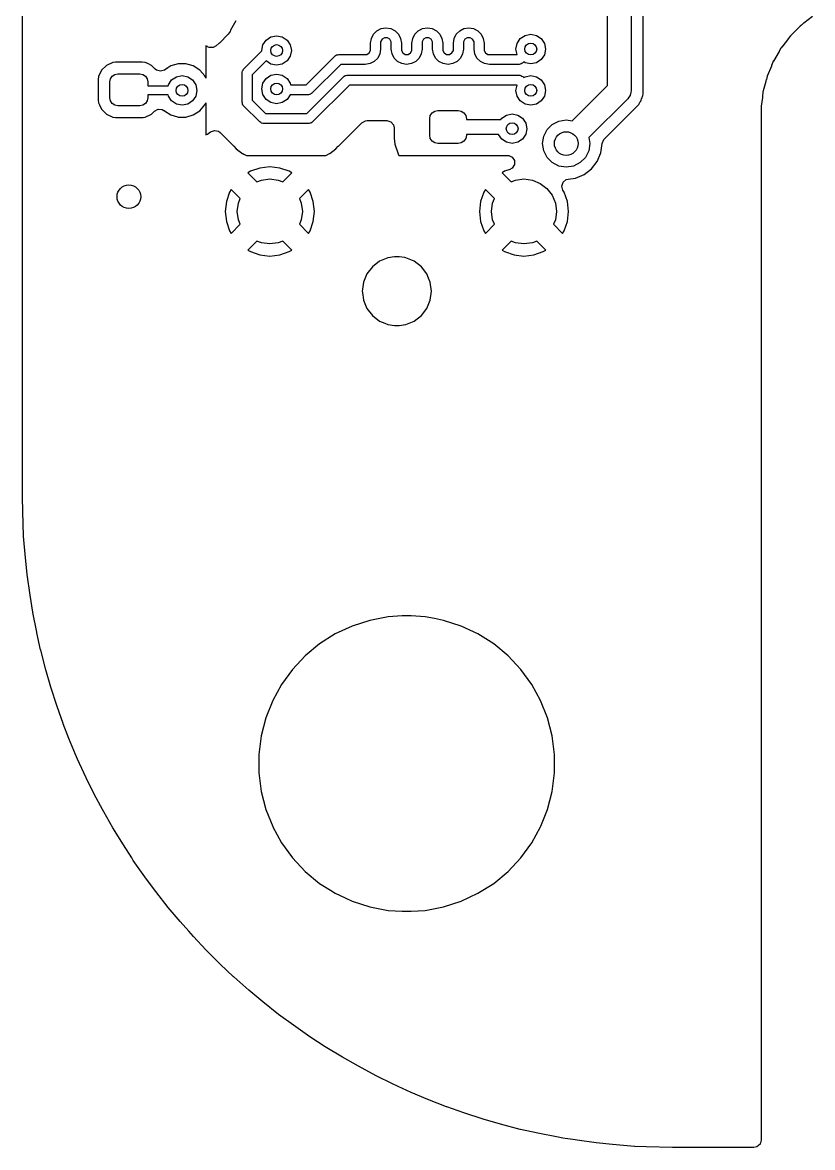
# Model space of a CAD drawing. Extents: x 0.4 to 10.6, y -8.1 to -0.4.
# Drawn here: x 4.35 to 4.877, y -3.445 to -2.695 of the extents above; entities that cross this region are included whole.
import ezdxf

# ---------------------------------------------------------------- set-up
doc = ezdxf.new("R2010")
doc.units = 0
doc.header["$MEASUREMENT"] = 0
doc.layers.add('BLACK', color=7, linetype='CONTINUOUS')

msp = doc.modelspace()

# ---------------------------------------------------------------- linework, layer by layer
at = {"layer": 'BLACK', "linetype": 'CONTINUOUS'}
for p, q in [((4.35041, -2.74663), (4.35041, -2.63189)), ((4.74016, -2.7369), (4.74016, -2.6473)), ((4.75591, -2.6473), (4.75591, -2.74016)), ((4.7638, -2.7415), (4.7638, -2.6538)), ((4.87664, -2.69087), (4.87082, -2.69533)), ((4.48893, -2.69989), (4.48863, -2.70079)), ((4.49245, -2.69379), (4.48893, -2.69989)), ((4.5865, -2.70038), (4.58936, -2.69893)), ((4.58936, -2.69893), (4.59252, -2.69843)), ((4.59252, -2.69843), (4.59568, -2.69893)), ((4.59568, -2.69893), (4.59854, -2.70038)), ((4.61406, -2.70038), (4.61692, -2.69893)), ((4.61692, -2.69893), (4.62008, -2.69843)), ((4.62008, -2.69843), (4.62324, -2.69893)), ((4.62324, -2.69893), (4.6261, -2.70038)), ((4.64162, -2.70038), (4.64447, -2.69893)), ((4.64447, -2.69893), (4.64764, -2.69843)), ((4.64764, -2.69843), (4.6508, -2.69893)), ((4.6508, -2.69893), (4.65365, -2.70038)), ((4.86816, -2.69762), (4.86297, -2.70281)), ((4.8683, -2.69743), (4.86816, -2.69762)), ((4.8687, -2.69708), (4.8683, -2.69743)), ((4.86922, -2.69656), (4.8687, -2.69708)), ((4.87043, -2.69563), (4.86922, -2.69656)), ((4.86922, -2.69656), (4.86922, -2.69656)), ((4.87067, -2.69542), (4.87043, -2.69563)), ((4.87072, -2.69537), (4.87067, -2.69542)), ((4.87082, -2.69533), (4.87072, -2.69537)), ((4.48744, -2.70274), (4.48155, -2.70863)), ((4.48863, -2.70079), (4.48744, -2.70274)), ((4.51059, -2.70982), (4.51273, -2.70662)), ((4.51273, -2.70662), (4.51592, -2.70449)), ((4.51592, -2.70449), (4.51969, -2.70374)), ((4.51969, -2.70374), (4.52345, -2.70449)), ((4.52345, -2.70449), (4.52664, -2.70662)), ((4.52664, -2.70662), (4.52878, -2.70982)), ((4.58228, -2.70866), (4.58278, -2.7055)), ((4.58278, -2.7055), (4.58424, -2.70264)), ((4.58424, -2.70264), (4.5865, -2.70038)), ((4.58993, -2.70607), (4.58898, -2.70771)), ((4.59157, -2.70512), (4.58993, -2.70607)), ((4.59252, -2.70512), (4.59157, -2.70512)), ((4.59347, -2.70512), (4.59252, -2.70512)), ((4.59511, -2.70607), (4.59347, -2.70512)), ((4.59606, -2.70771), (4.59511, -2.70607)), ((4.59854, -2.70038), (4.6008, -2.70264)), ((4.6008, -2.70264), (4.60225, -2.7055)), ((4.60225, -2.7055), (4.60276, -2.70866)), ((4.60984, -2.70866), (4.61034, -2.7055)), ((4.61034, -2.7055), (4.6118, -2.70264)), ((4.6118, -2.70264), (4.61406, -2.70038)), ((4.61748, -2.70607), (4.61654, -2.70771)), ((4.61913, -2.70512), (4.61748, -2.70607)), ((4.62008, -2.70512), (4.61913, -2.70512)), ((4.62103, -2.70512), (4.62008, -2.70512)), ((4.62267, -2.70607), (4.62103, -2.70512)), ((4.62362, -2.70771), (4.62267, -2.70607)), ((4.6261, -2.70038), (4.62836, -2.70264)), ((4.62836, -2.70264), (4.62981, -2.7055)), ((4.62981, -2.7055), (4.63031, -2.70866)), ((4.6374, -2.70866), (4.6379, -2.7055)), ((4.6379, -2.7055), (4.63936, -2.70264)), ((4.63936, -2.70264), (4.64162, -2.70038)), ((4.64504, -2.70607), (4.64409, -2.70771)), ((4.64669, -2.70512), (4.64504, -2.70607)), ((4.64764, -2.70512), (4.64669, -2.70512)), ((4.64859, -2.70512), (4.64764, -2.70512)), ((4.65023, -2.70607), (4.64859, -2.70512)), ((4.65118, -2.70771), (4.65023, -2.70607)), ((4.65365, -2.70038), (4.65592, -2.70264)), ((4.65592, -2.70264), (4.65737, -2.7055)), ((4.65737, -2.7055), (4.65787, -2.70866)), ((4.67988, -2.70883), (4.68202, -2.70564)), ((4.68202, -2.70564), (4.68521, -2.70351)), ((4.68521, -2.70351), (4.68898, -2.70276)), ((4.68898, -2.70276), (4.69274, -2.70351)), ((4.69274, -2.70351), (4.69594, -2.70564)), ((4.69594, -2.70564), (4.69807, -2.70883)), ((4.86069, -2.70547), (4.85622, -2.71129)), ((4.86076, -2.70534), (4.86069, -2.70547)), ((4.86078, -2.70532), (4.86076, -2.70534)), ((4.86099, -2.70508), (4.86078, -2.70532)), ((4.86192, -2.70386), (4.86099, -2.70508)), ((4.86243, -2.70335), (4.86192, -2.70386)), ((4.86192, -2.70386), (4.86192, -2.70386)), ((4.86284, -2.70288), (4.86243, -2.70335)), ((4.86297, -2.70281), (4.86284, -2.70288)), ((4.47353, -2.711), (4.47244, -2.71052)), ((4.47244, -2.71052), (4.47244, -2.73195)), ((4.47373, -2.71112), (4.47353, -2.711)), ((4.47353, -2.711), (4.47353, -2.711)), ((4.47474, -2.71156), (4.47373, -2.71112)), ((4.47749, -2.71159), (4.47474, -2.71156)), ((4.47935, -2.71042), (4.47749, -2.71159)), ((4.47943, -2.71051), (4.47935, -2.71042)), ((4.48144, -2.70874), (4.47943, -2.71051)), ((4.48155, -2.70863), (4.48144, -2.70874)), ((4.49763, -2.72598), (4.50987, -2.71374)), ((4.50984, -2.71358), (4.51059, -2.70982)), ((4.50987, -2.71374), (4.50984, -2.71358)), ((4.52878, -2.70982), (4.52953, -2.71358)), ((4.52953, -2.71358), (4.52878, -2.71735)), ((4.58133, -2.71519), (4.58228, -2.71355)), ((4.58228, -2.7126), (4.58228, -2.70866)), ((4.58228, -2.71355), (4.58228, -2.7126)), ((4.58898, -2.7126), (4.58848, -2.71576)), ((4.58898, -2.70771), (4.58898, -2.70866)), ((4.58898, -2.70866), (4.58898, -2.7126)), ((4.59606, -2.70866), (4.59606, -2.70771)), ((4.59606, -2.7126), (4.59606, -2.70866)), ((4.59656, -2.71576), (4.59606, -2.7126)), ((4.60276, -2.70866), (4.60276, -2.7126)), ((4.60276, -2.7126), (4.60276, -2.71355)), ((4.60276, -2.71355), (4.60371, -2.71519)), ((4.60889, -2.71519), (4.60984, -2.71355)), ((4.60984, -2.7126), (4.60984, -2.70866)), ((4.60984, -2.71355), (4.60984, -2.7126)), ((4.61654, -2.7126), (4.61603, -2.71576)), ((4.61654, -2.70771), (4.61654, -2.70866)), ((4.61654, -2.70866), (4.61654, -2.7126)), ((4.62362, -2.70866), (4.62362, -2.70771)), ((4.62362, -2.7126), (4.62362, -2.70866)), ((4.62412, -2.71576), (4.62362, -2.7126)), ((4.63031, -2.70866), (4.63031, -2.7126)), ((4.63031, -2.7126), (4.63031, -2.71355)), ((4.63031, -2.71355), (4.63126, -2.71519)), ((4.63645, -2.71519), (4.6374, -2.71355)), ((4.6374, -2.7126), (4.6374, -2.70866)), ((4.6374, -2.71355), (4.6374, -2.7126)), ((4.64409, -2.7126), (4.64359, -2.71576)), ((4.64409, -2.70771), (4.64409, -2.70866)), ((4.64409, -2.70866), (4.64409, -2.7126)), ((4.65118, -2.70866), (4.65118, -2.70771)), ((4.65118, -2.7126), (4.65118, -2.70866)), ((4.65168, -2.71576), (4.65118, -2.7126)), ((4.65787, -2.70866), (4.65787, -2.7126)), ((4.65787, -2.7126), (4.65787, -2.71355)), ((4.65787, -2.71355), (4.65882, -2.71519)), ((4.67913, -2.7126), (4.67988, -2.70883)), ((4.67984, -2.71614), (4.67913, -2.7126)), ((4.69807, -2.70883), (4.69882, -2.7126)), ((4.69882, -2.7126), (4.69807, -2.71637)), ((4.85435, -2.71427), (4.8507, -2.7206)), ((4.85439, -2.71418), (4.85435, -2.71427)), ((4.85454, -2.71394), (4.85439, -2.71418)), ((4.85563, -2.71205), (4.85454, -2.71394)), ((4.8557, -2.71197), (4.85563, -2.71205)), ((4.85607, -2.7114), (4.8557, -2.71197)), ((4.85622, -2.71129), (4.85607, -2.7114)), ((4.41051, -2.72149), (4.40628, -2.72346)), ((4.41243, -2.72124), (4.41051, -2.72149)), ((4.43009, -2.72124), (4.41243, -2.72124)), ((4.41243, -2.72124), (4.41243, -2.72124)), ((4.43201, -2.72149), (4.43009, -2.72124)), ((4.43009, -2.72124), (4.43009, -2.72124)), ((4.4338, -2.72233), (4.43201, -2.72149)), ((4.43201, -2.72149), (4.43201, -2.72149)), ((4.43201, -2.72149), (4.43201, -2.72149)), ((4.43624, -2.72346), (4.4338, -2.72233)), ((4.51265, -2.72043), (4.50335, -2.72973)), ((4.51273, -2.72054), (4.51265, -2.72043)), ((4.51592, -2.72268), (4.51273, -2.72054)), ((4.52664, -2.72054), (4.52345, -2.72268)), ((4.52878, -2.71735), (4.52664, -2.72054)), ((4.53942, -2.73637), (4.55867, -2.71712)), ((4.55867, -2.71712), (4.55884, -2.717)), ((4.55884, -2.717), (4.55889, -2.71692)), ((4.55889, -2.71692), (4.55903, -2.71687)), ((4.55903, -2.71687), (4.55963, -2.71646)), ((4.55963, -2.71646), (4.56035, -2.71639)), ((4.56035, -2.71639), (4.56104, -2.71614)), ((4.56104, -2.71614), (4.57874, -2.71614)), ((4.57874, -2.71614), (4.57969, -2.71614)), ((4.5819, -2.72233), (4.57874, -2.72283)), ((4.57969, -2.71614), (4.58133, -2.71519)), ((4.58476, -2.72088), (4.5819, -2.72233)), ((4.58702, -2.71862), (4.58476, -2.72088)), ((4.58848, -2.71576), (4.58702, -2.71862)), ((4.59802, -2.71862), (4.59656, -2.71576)), ((4.60028, -2.72088), (4.59802, -2.71862)), ((4.60314, -2.72233), (4.60028, -2.72088)), ((4.6063, -2.72283), (4.60314, -2.72233)), ((4.60371, -2.71519), (4.60535, -2.71614)), ((4.60535, -2.71614), (4.6063, -2.71614)), ((4.6063, -2.71614), (4.60725, -2.71614)), ((4.60946, -2.72233), (4.6063, -2.72283)), ((4.60725, -2.71614), (4.60889, -2.71519)), ((4.61232, -2.72088), (4.60946, -2.72233)), ((4.61458, -2.71862), (4.61232, -2.72088)), ((4.61603, -2.71576), (4.61458, -2.71862)), ((4.62558, -2.71862), (4.62412, -2.71576)), ((4.62784, -2.72088), (4.62558, -2.71862)), ((4.6307, -2.72233), (4.62784, -2.72088)), ((4.63386, -2.72283), (4.6307, -2.72233)), ((4.63126, -2.71519), (4.63291, -2.71614)), ((4.63291, -2.71614), (4.63386, -2.71614)), ((4.63386, -2.71614), (4.63481, -2.71614)), ((4.63702, -2.72233), (4.63386, -2.72283)), ((4.63481, -2.71614), (4.63645, -2.71519)), ((4.63987, -2.72088), (4.63702, -2.72233)), ((4.64214, -2.71862), (4.63987, -2.72088)), ((4.64359, -2.71576), (4.64214, -2.71862)), ((4.65314, -2.71862), (4.65168, -2.71576)), ((4.6554, -2.72088), (4.65314, -2.71862)), ((4.65825, -2.72233), (4.6554, -2.72088)), ((4.66142, -2.72283), (4.65825, -2.72233)), ((4.65882, -2.71519), (4.66047, -2.71614)), ((4.66047, -2.71614), (4.66142, -2.71614)), ((4.66142, -2.71614), (4.67717, -2.71614)), ((4.67717, -2.71614), (4.67984, -2.71614)), ((4.68325, -2.7221), (4.68265, -2.72252)), ((4.68339, -2.72205), (4.68325, -2.7221)), ((4.68343, -2.72197), (4.68339, -2.72205)), ((4.6836, -2.72185), (4.68343, -2.72197)), ((4.68434, -2.72111), (4.6836, -2.72185)), ((4.68521, -2.72169), (4.68434, -2.72111)), ((4.68898, -2.72244), (4.68521, -2.72169)), ((4.69274, -2.72169), (4.68898, -2.72244)), ((4.69594, -2.71956), (4.69274, -2.72169)), ((4.69807, -2.71637), (4.69594, -2.71956)), ((4.85032, -2.72136), (4.84937, -2.72365)), ((4.85055, -2.72075), (4.85032, -2.72136)), ((4.8507, -2.7206), (4.85055, -2.72075)), ((4.40299, -2.72676), (4.40102, -2.73098)), ((4.40628, -2.72346), (4.40299, -2.72676)), ((4.41022, -2.73069), (4.41194, -2.72954)), ((4.41194, -2.72954), (4.41398, -2.72913)), ((4.41398, -2.72913), (4.42854, -2.72913)), ((4.42854, -2.72913), (4.43058, -2.72954)), ((4.43058, -2.72954), (4.4323, -2.73069)), ((4.43879, -2.72601), (4.43624, -2.72346)), ((4.4396, -2.72667), (4.43879, -2.72601)), ((4.44224, -2.72744), (4.4396, -2.72667)), ((4.44488, -2.72667), (4.44224, -2.72744)), ((4.44721, -2.72517), (4.44488, -2.72667)), ((4.44925, -2.72386), (4.44721, -2.72517)), ((4.45414, -2.72242), (4.44925, -2.72386)), ((4.44925, -2.72386), (4.44925, -2.72386)), ((4.44925, -2.72386), (4.44925, -2.72386)), ((4.45924, -2.72242), (4.45414, -2.72242)), ((4.45414, -2.72242), (4.45414, -2.72242)), ((4.46414, -2.72386), (4.45924, -2.72242)), ((4.45924, -2.72242), (4.45924, -2.72242)), ((4.46843, -2.72662), (4.46414, -2.72386)), ((4.46414, -2.72386), (4.46414, -2.72386)), ((4.46414, -2.72386), (4.46414, -2.72386)), ((4.47177, -2.73047), (4.46843, -2.72662)), ((4.49665, -2.72835), (4.49669, -2.72814)), ((4.49665, -2.74803), (4.49665, -2.72835)), ((4.49667, -2.72805), (4.49673, -2.72792)), ((4.49669, -2.72814), (4.49667, -2.72805)), ((4.49673, -2.72792), (4.49686, -2.7272)), ((4.49686, -2.7272), (4.49732, -2.72664)), ((4.49732, -2.72664), (4.49763, -2.72598)), ((4.50335, -2.72973), (4.50335, -2.74665)), ((4.51969, -2.72343), (4.51592, -2.72268)), ((4.51592, -2.73008), (4.51969, -2.72933)), ((4.52345, -2.72268), (4.51969, -2.72343)), ((4.51969, -2.72933), (4.52345, -2.73008)), ((4.56243, -2.72283), (4.54318, -2.74208)), ((4.57874, -2.72283), (4.56243, -2.72283)), ((4.67717, -2.72283), (4.66142, -2.72283)), ((4.68124, -2.72283), (4.67717, -2.72283)), ((4.68192, -2.72258), (4.68124, -2.72283)), ((4.68265, -2.72252), (4.68192, -2.72258)), ((4.84927, -2.72389), (4.8465, -2.73059)), ((4.84929, -2.72382), (4.84927, -2.72389)), ((4.84937, -2.72365), (4.84929, -2.72382)), ((4.40102, -2.73098), (4.40077, -2.7329)), ((4.40077, -2.7329), (4.40077, -2.74663)), ((4.40866, -2.73445), (4.40907, -2.73241)), ((4.40866, -2.74508), (4.40866, -2.73445)), ((4.40907, -2.73241), (4.41022, -2.73069)), ((4.4323, -2.73069), (4.43345, -2.73241)), ((4.43345, -2.73241), (4.43386, -2.73445)), ((4.43386, -2.73445), (4.43386, -2.7372)), ((4.43386, -2.7372), (4.44744, -2.7372)), ((4.44744, -2.7372), (4.4476, -2.73639)), ((4.4476, -2.73639), (4.44973, -2.7332)), ((4.44973, -2.7332), (4.45293, -2.73106)), ((4.45293, -2.73106), (4.45669, -2.73031)), ((4.45669, -2.73031), (4.46046, -2.73106)), ((4.46046, -2.73106), (4.46365, -2.7332)), ((4.46365, -2.7332), (4.46579, -2.73639)), ((4.46579, -2.73639), (4.46654, -2.74016)), ((4.47244, -2.73195), (4.47177, -2.73047)), ((4.50984, -2.73917), (4.51059, -2.73541)), ((4.51059, -2.73541), (4.51273, -2.73221)), ((4.51273, -2.73221), (4.51592, -2.73008)), ((4.52345, -2.73008), (4.52664, -2.73221)), ((4.52664, -2.73221), (4.52878, -2.73541)), ((4.52878, -2.73541), (4.52897, -2.73637)), ((4.52897, -2.73637), (4.53942, -2.73637)), ((4.53977, -2.75551), (4.56438, -2.7309)), ((4.56813, -2.73661), (4.54352, -2.76122)), ((4.56438, -2.7309), (4.56455, -2.73078)), ((4.56455, -2.73078), (4.5646, -2.7307)), ((4.5646, -2.7307), (4.56473, -2.73065)), ((4.56473, -2.73065), (4.56533, -2.73023)), ((4.56533, -2.73023), (4.56606, -2.73017)), ((4.56606, -2.73017), (4.56675, -2.72992)), ((4.56675, -2.72992), (4.68124, -2.72992)), ((4.67984, -2.73661), (4.56813, -2.73661)), ((4.67913, -2.74016), (4.67984, -2.73661)), ((4.68124, -2.72992), (4.68144, -2.72996)), ((4.68144, -2.72996), (4.68153, -2.72993)), ((4.68153, -2.72993), (4.68166, -2.73)), ((4.68166, -2.73), (4.68238, -2.73012)), ((4.68238, -2.73012), (4.68294, -2.73059)), ((4.68294, -2.73059), (4.6836, -2.7309)), ((4.6836, -2.7309), (4.68434, -2.73164)), ((4.68434, -2.73164), (4.68521, -2.73106)), ((4.68521, -2.73106), (4.68898, -2.73031)), ((4.68898, -2.73031), (4.69274, -2.73106)), ((4.69274, -2.73106), (4.69594, -2.7332)), ((4.69594, -2.7332), (4.69807, -2.73639)), ((4.69807, -2.73639), (4.69882, -2.74016)), ((4.71658, -2.76047), (4.74016, -2.7369)), ((4.84555, -2.73415), (4.84385, -2.74051)), ((4.84559, -2.73402), (4.84555, -2.73412)), ((4.84555, -2.73412), (4.84555, -2.73415)), ((4.84588, -2.73292), (4.84559, -2.73402)), ((4.84591, -2.7328), (4.84588, -2.73292)), ((4.84635, -2.73077), (4.84591, -2.7328)), ((4.8465, -2.73059), (4.84635, -2.73077)), ((4.44744, -2.74311), (4.43386, -2.74311)), ((4.43386, -2.74311), (4.43386, -2.74508)), ((4.4476, -2.74392), (4.44744, -2.74311)), ((4.44973, -2.74712), (4.4476, -2.74392)), ((4.46579, -2.74392), (4.46365, -2.74712)), ((4.46654, -2.74016), (4.46579, -2.74392)), ((4.51059, -2.74294), (4.50984, -2.73917)), ((4.51273, -2.74613), (4.51059, -2.74294)), ((4.5287, -2.74306), (4.52664, -2.74613)), ((4.54081, -2.74306), (4.5287, -2.74306)), ((4.5415, -2.74281), (4.54081, -2.74306)), ((4.54222, -2.74275), (4.5415, -2.74281)), ((4.54282, -2.74233), (4.54222, -2.74275)), ((4.54296, -2.74228), (4.54282, -2.74233)), ((4.54301, -2.7422), (4.54296, -2.74228)), ((4.54318, -2.74208), (4.54301, -2.7422)), ((4.67988, -2.74392), (4.67913, -2.74016)), ((4.68202, -2.74712), (4.67988, -2.74392)), ((4.69807, -2.74392), (4.69594, -2.74712)), ((4.69882, -2.74016), (4.69807, -2.74392)), ((4.7543, -2.74461), (4.7536, -2.74573)), ((4.75513, -2.74357), (4.7543, -2.74461)), ((4.75523, -2.74314), (4.75513, -2.74357)), ((4.75546, -2.74276), (4.75523, -2.74314)), ((4.75561, -2.74145), (4.75546, -2.74276)), ((4.75591, -2.74016), (4.75561, -2.74145)), ((4.76321, -2.74509), (4.76335, -2.74423)), ((4.76335, -2.74423), (4.76353, -2.74348)), ((4.76353, -2.74348), (4.7638, -2.74265)), ((4.7638, -2.74265), (4.7638, -2.7415)), ((4.7638, -2.7415), (4.7638, -2.7415)), ((4.84327, -2.74489), (4.84326, -2.74497)), ((4.84334, -2.74435), (4.84327, -2.74489)), ((4.84336, -2.7442), (4.84334, -2.74435)), ((4.84358, -2.74106), (4.84336, -2.7442)), ((4.84376, -2.74065), (4.84358, -2.74106)), ((4.84382, -2.74066), (4.84376, -2.74065)), ((4.84385, -2.74051), (4.84382, -2.74066)), ((4.35041, -2.82087), (4.35041, -2.74663)), ((4.40077, -2.74663), (4.40102, -2.74855)), ((4.40102, -2.74855), (4.40162, -2.74985)), ((4.40162, -2.74985), (4.40299, -2.75277)), ((4.40907, -2.74711), (4.40866, -2.74508)), ((4.41022, -2.74884), (4.40907, -2.74711)), ((4.41194, -2.74999), (4.41022, -2.74884)), ((4.41398, -2.75039), (4.41194, -2.74999)), ((4.42854, -2.75039), (4.41398, -2.75039)), ((4.43058, -2.74999), (4.42854, -2.75039)), ((4.4323, -2.74884), (4.43058, -2.74999)), ((4.43345, -2.74711), (4.4323, -2.74884)), ((4.43386, -2.74508), (4.43345, -2.74711)), ((4.45293, -2.74925), (4.44973, -2.74712)), ((4.45669, -2.75), (4.45293, -2.74925)), ((4.46046, -2.74925), (4.45669, -2.75)), ((4.46365, -2.74712), (4.46046, -2.74925)), ((4.46843, -2.7537), (4.47177, -2.74985)), ((4.47177, -2.74985), (4.47244, -2.74837)), ((4.47244, -2.74837), (4.47244, -2.7698)), ((4.4969, -2.74872), (4.49665, -2.74803)), ((4.49697, -2.74945), (4.4969, -2.74872)), ((4.49739, -2.75004), (4.49697, -2.74945)), ((4.49744, -2.75018), (4.49739, -2.75004)), ((4.49751, -2.75023), (4.49744, -2.75018)), ((4.49763, -2.7504), (4.49751, -2.75023)), ((4.50846, -2.76122), (4.49763, -2.7504)), ((4.50335, -2.74665), (4.51221, -2.75551)), ((4.51592, -2.74827), (4.51273, -2.74613)), ((4.51969, -2.74902), (4.51592, -2.74827)), ((4.52345, -2.74827), (4.51969, -2.74902)), ((4.52664, -2.74613), (4.52345, -2.74827)), ((4.68521, -2.74925), (4.68202, -2.74712)), ((4.68898, -2.75), (4.68521, -2.74925)), ((4.69274, -2.74925), (4.68898, -2.75)), ((4.69594, -2.74712), (4.69274, -2.74925)), ((4.7536, -2.74573), (4.72772, -2.77161)), ((4.73785, -2.77264), (4.76006, -2.75043)), ((4.76006, -2.75043), (4.76095, -2.74954)), ((4.76095, -2.74954), (4.76134, -2.74876)), ((4.76134, -2.74876), (4.76174, -2.74811)), ((4.76174, -2.74811), (4.76226, -2.74741)), ((4.76226, -2.74741), (4.76253, -2.74658)), ((4.76253, -2.74658), (4.76282, -2.74587)), ((4.76282, -2.74587), (4.76321, -2.74509)), ((4.84326, -2.74499), (4.8425, -2.75074)), ((4.8425, -2.75074), (4.8425, -2.75074)), ((4.8425, -2.75074), (4.8425, -2.75609)), ((4.84326, -2.74497), (4.84326, -2.74499)), ((4.40299, -2.75277), (4.40628, -2.75607)), ((4.40628, -2.75607), (4.4105, -2.75803)), ((4.4105, -2.75803), (4.41243, -2.75829)), ((4.41243, -2.75829), (4.41243, -2.75829)), ((4.41243, -2.75829), (4.43009, -2.75829)), ((4.43009, -2.75829), (4.43073, -2.7582)), ((4.43073, -2.7582), (4.43201, -2.75803)), ((4.43201, -2.75803), (4.43624, -2.75607)), ((4.43624, -2.75607), (4.43834, -2.75396)), ((4.43834, -2.75396), (4.44075, -2.75264)), ((4.44075, -2.75264), (4.4435, -2.75284)), ((4.4435, -2.75284), (4.44465, -2.75353)), ((4.44465, -2.75353), (4.44466, -2.75351)), ((4.44466, -2.75351), (4.44496, -2.7537)), ((4.44496, -2.7537), (4.44496, -2.7537)), ((4.44496, -2.7537), (4.44925, -2.75646)), ((4.44925, -2.75646), (4.45355, -2.75772)), ((4.45355, -2.75772), (4.45414, -2.75789)), ((4.45414, -2.75789), (4.45414, -2.75789)), ((4.45414, -2.75789), (4.45414, -2.75789)), ((4.45414, -2.75789), (4.45924, -2.75789)), ((4.45924, -2.75789), (4.46414, -2.75646)), ((4.45924, -2.75789), (4.45924, -2.75789)), ((4.46414, -2.75646), (4.46843, -2.7537)), ((4.51221, -2.75551), (4.53977, -2.75551)), ((4.62165, -2.75906), (4.62207, -2.75695)), ((4.62165, -2.77008), (4.62165, -2.75906)), ((4.62207, -2.75695), (4.62327, -2.75516)), ((4.62327, -2.75516), (4.62506, -2.75396)), ((4.62506, -2.75396), (4.62717, -2.75354)), ((4.62717, -2.75354), (4.64055, -2.75354)), ((4.64055, -2.75354), (4.64266, -2.75396)), ((4.64266, -2.75396), (4.64445, -2.75516)), ((4.64445, -2.75516), (4.64564, -2.75695)), ((4.64564, -2.75695), (4.64606, -2.75906)), ((4.64606, -2.75906), (4.64606, -2.75965)), ((4.64606, -2.75965), (4.66899, -2.75965)), ((4.66899, -2.75965), (4.66961, -2.75872)), ((4.66961, -2.75872), (4.6728, -2.75658)), ((4.6728, -2.75658), (4.67657, -2.75583)), ((4.67657, -2.75583), (4.68034, -2.75658)), ((4.68034, -2.75658), (4.68353, -2.75872)), ((4.68353, -2.75872), (4.68566, -2.76191)), ((4.70773, -2.76061), (4.7126, -2.75984)), ((4.7126, -2.75984), (4.71658, -2.76047)), ((4.84249, -2.75627), (4.84245, -2.75688)), ((4.84245, -2.75688), (4.8425, -2.75715)), ((4.8425, -2.75609), (4.84249, -2.75627)), ((4.8425, -2.75715), (4.8425, -3.43998)), ((4.47571, -2.76773), (4.4783, -2.76681)), ((4.4783, -2.76681), (4.48098, -2.76743)), ((4.50912, -2.76153), (4.50846, -2.76122)), ((4.50968, -2.762), (4.50912, -2.76153)), ((4.5104, -2.76213), (4.50968, -2.762)), ((4.51054, -2.76219), (4.5104, -2.76213)), ((4.51062, -2.76217), (4.51054, -2.76219)), ((4.51083, -2.7622), (4.51062, -2.76217)), ((4.54116, -2.7622), (4.51083, -2.7622)), ((4.54184, -2.76195), (4.54116, -2.7622)), ((4.54257, -2.76189), (4.54184, -2.76195)), ((4.54317, -2.76147), (4.54257, -2.76189)), ((4.54331, -2.76142), (4.54317, -2.76147)), ((4.54335, -2.76134), (4.54331, -2.76142)), ((4.54352, -2.76122), (4.54335, -2.76134)), ((4.56087, -2.77731), (4.5765, -2.76169)), ((4.5765, -2.76169), (4.57891, -2.76037)), ((4.57891, -2.76037), (4.57995, -2.76026)), ((4.57995, -2.76026), (4.59313, -2.76026)), ((4.59313, -2.76026), (4.59577, -2.76103)), ((4.59577, -2.76103), (4.59757, -2.76311)), ((4.59757, -2.76311), (4.59801, -2.76514)), ((4.59801, -2.76514), (4.59801, -2.77202)), ((4.68566, -2.76191), (4.68641, -2.76567)), ((4.68641, -2.76567), (4.68566, -2.76944)), ((4.69762, -2.77072), (4.69986, -2.76633)), ((4.69986, -2.76633), (4.70334, -2.76285)), ((4.70334, -2.76285), (4.70773, -2.76061)), ((4.47244, -2.7698), (4.47353, -2.76932)), ((4.47353, -2.76932), (4.47571, -2.76773)), ((4.48098, -2.76743), (4.48203, -2.76823)), ((4.48203, -2.76823), (4.49112, -2.77731)), ((4.59801, -2.77202), (4.59801, -2.77202)), ((4.59801, -2.77202), (4.59842, -2.77601)), ((4.62207, -2.77219), (4.62165, -2.77008)), ((4.62327, -2.77398), (4.62207, -2.77219)), ((4.62506, -2.77517), (4.62327, -2.77398)), ((4.64445, -2.77398), (4.64266, -2.77517)), ((4.64564, -2.77219), (4.64445, -2.77398)), ((4.64606, -2.77008), (4.64564, -2.77219)), ((4.66751, -2.76949), (4.64606, -2.76949)), ((4.64606, -2.76949), (4.64606, -2.77008)), ((4.66961, -2.77263), (4.66751, -2.76949)), ((4.6728, -2.77477), (4.66961, -2.77263)), ((4.67657, -2.77552), (4.6728, -2.77477)), ((4.68034, -2.77477), (4.67657, -2.77552)), ((4.68353, -2.77263), (4.68034, -2.77477)), ((4.68566, -2.76944), (4.68353, -2.77263)), ((4.69685, -2.77559), (4.69762, -2.77072)), ((4.72772, -2.77161), (4.72835, -2.77559)), ((4.73646, -2.77545), (4.73758, -2.77294)), ((4.73758, -2.77294), (4.73785, -2.77264)), ((4.49112, -2.77731), (4.49122, -2.77742)), ((4.49122, -2.77742), (4.4928, -2.77921)), ((4.4928, -2.77921), (4.49476, -2.78056)), ((4.49476, -2.78056), (4.49488, -2.78065)), ((4.49488, -2.78065), (4.49676, -2.78212)), ((4.49676, -2.78212), (4.49711, -2.78228)), ((4.49711, -2.78228), (4.49788, -2.78271)), ((4.5541, -2.78271), (4.55487, -2.78228)), ((4.55487, -2.78228), (4.55522, -2.78212)), ((4.55522, -2.78212), (4.5571, -2.78065)), ((4.5571, -2.78065), (4.55722, -2.78056)), ((4.55722, -2.78056), (4.55918, -2.77921)), ((4.55918, -2.77921), (4.56077, -2.77742)), ((4.56077, -2.77742), (4.56087, -2.77731)), ((4.59842, -2.77601), (4.59842, -2.77601)), ((4.59842, -2.77601), (4.60056, -2.78248)), ((4.62717, -2.77559), (4.62506, -2.77517)), ((4.64055, -2.77559), (4.62717, -2.77559)), ((4.64266, -2.77517), (4.64055, -2.77559)), ((4.69762, -2.78046), (4.69685, -2.77559)), ((4.69986, -2.78485), (4.69762, -2.78046)), ((4.72758, -2.78046), (4.72534, -2.78485)), ((4.72835, -2.77559), (4.72758, -2.78046)), ((4.73325, -2.78751), (4.73563, -2.78176)), ((4.73563, -2.78176), (4.73644, -2.77559)), ((4.73644, -2.77559), (4.73646, -2.77545)), ((4.73644, -2.77559), (4.73644, -2.77559)), ((4.49788, -2.78271), (4.49819, -2.78293)), ((4.49819, -2.78293), (4.49819, -2.78293)), ((4.49819, -2.78293), (4.4996, -2.78346)), ((4.4996, -2.78346), (4.55238, -2.78346)), ((4.55238, -2.78346), (4.55379, -2.78293)), ((4.55379, -2.78293), (4.5541, -2.78271)), ((4.60056, -2.78248), (4.60056, -2.78248)), ((4.60056, -2.78248), (4.60117, -2.78346)), ((4.60117, -2.78346), (4.62544, -2.78346)), ((4.62544, -2.78346), (4.62559, -2.78348)), ((4.62559, -2.78348), (4.64212, -2.78348)), ((4.64212, -2.78348), (4.64227, -2.78346)), ((4.64227, -2.78346), (4.67422, -2.78346)), ((4.67422, -2.78346), (4.67425, -2.78348)), ((4.67425, -2.78348), (4.67436, -2.78351)), ((4.67436, -2.78351), (4.67435, -2.78352)), ((4.67435, -2.78352), (4.67664, -2.78457)), ((4.67664, -2.78457), (4.67813, -2.78689)), ((4.67813, -2.78964), (4.67664, -2.79195)), ((4.67813, -2.78689), (4.67813, -2.78964)), ((4.70334, -2.78833), (4.69986, -2.78485)), ((4.70773, -2.79057), (4.70334, -2.78833)), ((4.72185, -2.78833), (4.71746, -2.79057)), ((4.72534, -2.78485), (4.72185, -2.78833)), ((4.72946, -2.79245), (4.73325, -2.78751)), ((4.50226, -2.79409), (4.50058, -2.79515)), ((4.50058, -2.79515), (4.50058, -2.79515)), ((4.50058, -2.79515), (4.5066, -2.80117)), ((4.50855, -2.7919), (4.50226, -2.79409)), ((4.51516, -2.79115), (4.50855, -2.7919)), ((4.50855, -2.7919), (4.50855, -2.7919)), ((4.52177, -2.7919), (4.51516, -2.79115)), ((4.51516, -2.79115), (4.51516, -2.79115)), ((4.52805, -2.79409), (4.52177, -2.7919)), ((4.52177, -2.7919), (4.52177, -2.7919)), ((4.52371, -2.80117), (4.52973, -2.79515)), ((4.52973, -2.79515), (4.52805, -2.79409)), ((4.67156, -2.79409), (4.66987, -2.79515)), ((4.66987, -2.79515), (4.66987, -2.79515)), ((4.66987, -2.79515), (4.67589, -2.80117)), ((4.67506, -2.79287), (4.67156, -2.79409)), ((4.67664, -2.79195), (4.67506, -2.79287)), ((4.7126, -2.79134), (4.70773, -2.79057)), ((4.71746, -2.79057), (4.7126, -2.79134)), ((4.71877, -2.79862), (4.72452, -2.79624)), ((4.72452, -2.79624), (4.72946, -2.79245)), ((4.5066, -2.80117), (4.50955, -2.79995)), ((4.50955, -2.79995), (4.51516, -2.79921)), ((4.51516, -2.79921), (4.52076, -2.79995)), ((4.52076, -2.79995), (4.52371, -2.80117)), ((4.67589, -2.80117), (4.67884, -2.79995)), ((4.67884, -2.79995), (4.68445, -2.79921)), ((4.68445, -2.79921), (4.69005, -2.79995)), ((4.69005, -2.79995), (4.69528, -2.80211)), ((4.69528, -2.80211), (4.69976, -2.80555)), ((4.70967, -2.80405), (4.71047, -2.80142)), ((4.71042, -2.8067), (4.70967, -2.80405)), ((4.71047, -2.80142), (4.71257, -2.79964)), ((4.71257, -2.79964), (4.71392, -2.79926)), ((4.71392, -2.79926), (4.71877, -2.79862)), ((4.48839, -2.80797), (4.48619, -2.81425)), ((4.48944, -2.80629), (4.48839, -2.80797)), ((4.49546, -2.81231), (4.48944, -2.80629)), ((4.48944, -2.80629), (4.48944, -2.80629)), ((4.49424, -2.81526), (4.49546, -2.81231)), ((4.54087, -2.80629), (4.53485, -2.81231)), ((4.53485, -2.81231), (4.53607, -2.81526)), ((4.54193, -2.80797), (4.54087, -2.80629)), ((4.54413, -2.81425), (4.54193, -2.80797)), ((4.54193, -2.80797), (4.54193, -2.80797)), ((4.65768, -2.80797), (4.65548, -2.81425)), ((4.65874, -2.80629), (4.65768, -2.80797)), ((4.66476, -2.81231), (4.65874, -2.80629)), ((4.65874, -2.80629), (4.65874, -2.80629)), ((4.66353, -2.81526), (4.66476, -2.81231)), ((4.69976, -2.80555), (4.7032, -2.81004)), ((4.7032, -2.81004), (4.70536, -2.81526)), ((4.71122, -2.80797), (4.71042, -2.8067)), ((4.71342, -2.81425), (4.71122, -2.80797)), ((4.48619, -2.81425), (4.48544, -2.82087)), ((4.48619, -2.81425), (4.48619, -2.81425)), ((4.4935, -2.82087), (4.49424, -2.81526)), ((4.53607, -2.81526), (4.53681, -2.82087)), ((4.54487, -2.82087), (4.54413, -2.81425)), ((4.54413, -2.81425), (4.54413, -2.81425)), ((4.65548, -2.81425), (4.65473, -2.82087)), ((4.65548, -2.81425), (4.65548, -2.81425)), ((4.6628, -2.82087), (4.66353, -2.81526)), ((4.70536, -2.81526), (4.7061, -2.82087)), ((4.71416, -2.82087), (4.71342, -2.81425)), ((4.71342, -2.81425), (4.71342, -2.81425)), ((4.35041, -2.87402), (4.35041, -2.82087)), ((4.48544, -2.82087), (4.48544, -2.82087)), ((4.48544, -2.82087), (4.48619, -2.82748)), ((4.49424, -2.82647), (4.4935, -2.82087)), ((4.49546, -2.82942), (4.49424, -2.82647)), ((4.53607, -2.82647), (4.53485, -2.82942)), ((4.53681, -2.82087), (4.53607, -2.82647)), ((4.54413, -2.82748), (4.54487, -2.82087)), ((4.54487, -2.82087), (4.54487, -2.82087)), ((4.65473, -2.82087), (4.65473, -2.82087)), ((4.65473, -2.82087), (4.65548, -2.82748)), ((4.66353, -2.82647), (4.6628, -2.82087)), ((4.66476, -2.82942), (4.66353, -2.82647)), ((4.70536, -2.82647), (4.70414, -2.82942)), ((4.7061, -2.82087), (4.70536, -2.82647)), ((4.71342, -2.82748), (4.71416, -2.82087)), ((4.71416, -2.82087), (4.71416, -2.82087)), ((4.48619, -2.82748), (4.48619, -2.82748)), ((4.48619, -2.82748), (4.48839, -2.83376)), ((4.48839, -2.83376), (4.48944, -2.83544)), ((4.48944, -2.83544), (4.49546, -2.82942)), ((4.53485, -2.82942), (4.54087, -2.83544)), ((4.54087, -2.83544), (4.54193, -2.83376)), ((4.54193, -2.83376), (4.54413, -2.82748)), ((4.54193, -2.83376), (4.54193, -2.83376)), ((4.54413, -2.82748), (4.54413, -2.82748)), ((4.65548, -2.82748), (4.65548, -2.82748)), ((4.65548, -2.82748), (4.65768, -2.83376)), ((4.65768, -2.83376), (4.65874, -2.83544)), ((4.65874, -2.83544), (4.66476, -2.82942)), ((4.70414, -2.82942), (4.71016, -2.83544)), ((4.71016, -2.83544), (4.71122, -2.83376)), ((4.71122, -2.83376), (4.71342, -2.82748)), ((4.71122, -2.83376), (4.71122, -2.83376)), ((4.71342, -2.82748), (4.71342, -2.82748)), ((4.5066, -2.84056), (4.50058, -2.84658)), ((4.50955, -2.84178), (4.5066, -2.84056)), ((4.51516, -2.84252), (4.50955, -2.84178)), ((4.52076, -2.84178), (4.51516, -2.84252)), ((4.52371, -2.84056), (4.52076, -2.84178)), ((4.52973, -2.84658), (4.52371, -2.84056)), ((4.67589, -2.84056), (4.66987, -2.84658)), ((4.67884, -2.84178), (4.67589, -2.84056)), ((4.68445, -2.84252), (4.67884, -2.84178)), ((4.69005, -2.84178), (4.68445, -2.84252)), ((4.69301, -2.84056), (4.69005, -2.84178)), ((4.69903, -2.84658), (4.69301, -2.84056)), ((4.50058, -2.84658), (4.50226, -2.84764)), ((4.50226, -2.84764), (4.50226, -2.84764)), ((4.50226, -2.84764), (4.50855, -2.84984)), ((4.50855, -2.84984), (4.50855, -2.84984)), ((4.50855, -2.84984), (4.51516, -2.85058)), ((4.51516, -2.85058), (4.52177, -2.84984)), ((4.52177, -2.84984), (4.52805, -2.84764)), ((4.52177, -2.84984), (4.52177, -2.84984)), ((4.52805, -2.84764), (4.52973, -2.84658)), ((4.52805, -2.84764), (4.52805, -2.84764)), ((4.66987, -2.84658), (4.67156, -2.84764)), ((4.67156, -2.84764), (4.67156, -2.84764)), ((4.67156, -2.84764), (4.67784, -2.84984)), ((4.67784, -2.84984), (4.67784, -2.84984)), ((4.67784, -2.84984), (4.68445, -2.85058)), ((4.68445, -2.85058), (4.69106, -2.84984)), ((4.69106, -2.84984), (4.69734, -2.84764)), ((4.69106, -2.84984), (4.69106, -2.84984)), ((4.69734, -2.84764), (4.69903, -2.84658)), ((4.69734, -2.84764), (4.69734, -2.84764)), ((4.51516, -2.85058), (4.51516, -2.85058)), ((4.58828, -2.85405), (4.5835, -2.85772)), ((4.59384, -2.85175), (4.58828, -2.85405)), ((4.58828, -2.85405), (4.58828, -2.85405)), ((4.5983, -2.85116), (4.59384, -2.85175)), ((4.59384, -2.85175), (4.59384, -2.85175)), ((4.59831, -2.85116), (4.5983, -2.85116)), ((4.6013, -2.85116), (4.59831, -2.85116)), ((4.60499, -2.85165), (4.6013, -2.85116)), ((4.6013, -2.85116), (4.6013, -2.85116)), ((4.60577, -2.85175), (4.60499, -2.85165)), ((4.61133, -2.85405), (4.60577, -2.85175)), ((4.60577, -2.85175), (4.60577, -2.85175)), ((4.60577, -2.85175), (4.60577, -2.85175)), ((4.6161, -2.85772), (4.61133, -2.85405)), ((4.61133, -2.85405), (4.61133, -2.85405)), ((4.68445, -2.85058), (4.68445, -2.85058)), ((4.57984, -2.86249), (4.57754, -2.86805)), ((4.5835, -2.85772), (4.57984, -2.86249)), ((4.57984, -2.86249), (4.57984, -2.86249)), ((4.61977, -2.86249), (4.6161, -2.85772)), ((4.6161, -2.85772), (4.6161, -2.85772)), ((4.62092, -2.86528), (4.61977, -2.86249)), ((4.61977, -2.86249), (4.61977, -2.86249)), ((4.57754, -2.86805), (4.57694, -2.87256)), ((4.57754, -2.86805), (4.57754, -2.86805)), ((4.62207, -2.86805), (4.62092, -2.86528)), ((4.62285, -2.87402), (4.62207, -2.86805)), ((4.35041, -3.01179), (4.35041, -2.87402)), ((4.57694, -2.87256), (4.57675, -2.87402)), ((4.57675, -2.87402), (4.57707, -2.87644)), ((4.57707, -2.87644), (4.57754, -2.87998)), ((4.62207, -2.87998), (4.62285, -2.87402)), ((4.57754, -2.87998), (4.57754, -2.87998)), ((4.57754, -2.87998), (4.57984, -2.88554)), ((4.57984, -2.88554), (4.57984, -2.88554)), ((4.57984, -2.88554), (4.5835, -2.89032)), ((4.6161, -2.89032), (4.61977, -2.88554)), ((4.61977, -2.88554), (4.62207, -2.87998)), ((4.5835, -2.89032), (4.5835, -2.89032)), ((4.5835, -2.89032), (4.58828, -2.89398)), ((4.58828, -2.89398), (4.58828, -2.89398)), ((4.58828, -2.89398), (4.59178, -2.89543)), ((4.60577, -2.89628), (4.61133, -2.89398)), ((4.61133, -2.89398), (4.6161, -2.89032)), ((4.59178, -2.89543), (4.59384, -2.89628)), ((4.59384, -2.89628), (4.59831, -2.89687)), ((4.59831, -2.89687), (4.59831, -2.89687)), ((4.59831, -2.89687), (4.6013, -2.89687)), ((4.6013, -2.89687), (4.60577, -2.89628)), ((4.6013, -2.89687), (4.6013, -2.89687)), ((4.35041, -3.01181), (4.35041, -3.01179)), ((4.35093, -3.02941), (4.35041, -3.01181)), ((4.35116, -3.03707), (4.35093, -3.02941)), ((4.35117, -3.03721), (4.35116, -3.03707)), ((4.35245, -3.05185), (4.35117, -3.03721)), ((4.35343, -3.06264), (4.35245, -3.05185)), ((4.35344, -3.06277), (4.35343, -3.06264)), ((4.35548, -3.07669), (4.35344, -3.06277)), ((4.35721, -3.08804), (4.35548, -3.07669)), ((4.35723, -3.08816), (4.35721, -3.08804)), ((4.35994, -3.10131), (4.35723, -3.08816)), ((4.56999, -3.09726), (4.55878, -3.10254)), ((4.58177, -3.09344), (4.56999, -3.09726)), ((4.56999, -3.09726), (4.56999, -3.09726)), ((4.59394, -3.09111), (4.58177, -3.09344)), ((4.60321, -3.09053), (4.59394, -3.09111)), ((4.59394, -3.09111), (4.59394, -3.09111)), ((4.60939, -3.09053), (4.60321, -3.09053)), ((4.60321, -3.09053), (4.60321, -3.09053)), ((4.61866, -3.09111), (4.60939, -3.09053)), ((4.60939, -3.09053), (4.60939, -3.09053)), ((4.62475, -3.09228), (4.61866, -3.09111)), ((4.61866, -3.09111), (4.61866, -3.09111)), ((4.63083, -3.09344), (4.62475, -3.09228)), ((4.64261, -3.09726), (4.63083, -3.09344)), ((4.63083, -3.09344), (4.63083, -3.09344)), ((4.63083, -3.09344), (4.63083, -3.09344)), ((4.65382, -3.10254), (4.64261, -3.09726)), ((4.64261, -3.09726), (4.64261, -3.09726)), ((4.36002, -3.10167), (4.35994, -3.10131)), ((4.36249, -3.11316), (4.36002, -3.10167)), ((4.55878, -3.10254), (4.54832, -3.10918)), ((4.55878, -3.10254), (4.55878, -3.10254)), ((4.66428, -3.10918), (4.65382, -3.10254)), ((4.65382, -3.10254), (4.65382, -3.10254)), ((4.54832, -3.10918), (4.53878, -3.11707)), ((4.54832, -3.10918), (4.54832, -3.10918)), ((4.67382, -3.11707), (4.66428, -3.10918)), ((4.66428, -3.10918), (4.66428, -3.10918)), ((4.36251, -3.11327), (4.36249, -3.11316)), ((4.36605, -3.12646), (4.36251, -3.11327)), ((4.53878, -3.11707), (4.5303, -3.1261)), ((4.53878, -3.11707), (4.53878, -3.11707)), ((4.67949, -3.12311), (4.67382, -3.11707)), ((4.67382, -3.11707), (4.67382, -3.11707)), ((4.67382, -3.11707), (4.67382, -3.11707)), ((4.36924, -3.13792), (4.36605, -3.12646)), ((4.5303, -3.1261), (4.52302, -3.13612)), ((4.5303, -3.1261), (4.5303, -3.1261)), ((4.6823, -3.1261), (4.67949, -3.12311)), ((4.68958, -3.13612), (4.6823, -3.1261)), ((4.6823, -3.1261), (4.6823, -3.1261)), ((4.36928, -3.13803), (4.36924, -3.13792)), ((4.37354, -3.15091), (4.36928, -3.13803)), ((4.52302, -3.13612), (4.51705, -3.14698)), ((4.52302, -3.13612), (4.52302, -3.13612)), ((4.69555, -3.14698), (4.68958, -3.13612)), ((4.68958, -3.13612), (4.68958, -3.13612)), ((4.68958, -3.13612), (4.68958, -3.13612)), ((4.51705, -3.14698), (4.51249, -3.15849)), ((4.51705, -3.14698), (4.51705, -3.14698)), ((4.70011, -3.15849), (4.69555, -3.14698)), ((4.69555, -3.14698), (4.69555, -3.14698)), ((4.69555, -3.14698), (4.69555, -3.14698)), ((4.69555, -3.14698), (4.69555, -3.14698)), ((4.37745, -3.16224), (4.37354, -3.15091)), ((4.37749, -3.16234), (4.37745, -3.16224)), ((4.38137, -3.17212), (4.37749, -3.16234)), ((4.51249, -3.1585), (4.50941, -3.17049)), ((4.51249, -3.15849), (4.51249, -3.1585)), ((4.70011, -3.1585), (4.70011, -3.15849)), ((4.70319, -3.17049), (4.70011, -3.1585)), ((4.38248, -3.17489), (4.38137, -3.17212)), ((4.50941, -3.17049), (4.50785, -3.18278)), ((4.50941, -3.17049), (4.50941, -3.17049)), ((4.70474, -3.18278), (4.70319, -3.17049)), ((4.70319, -3.17049), (4.70319, -3.17049)), ((4.38574, -3.18278), (4.38248, -3.17489)), ((4.38711, -3.18608), (4.38574, -3.18278)), ((4.39135, -3.19517), (4.38711, -3.18608)), ((4.50785, -3.18278), (4.50785, -3.19517)), ((4.70474, -3.19517), (4.70474, -3.18278)), ((4.70474, -3.18278), (4.70474, -3.18278)), ((4.70474, -3.18278), (4.70474, -3.18278)), ((4.39282, -3.19833), (4.39135, -3.19517)), ((4.39814, -3.20925), (4.39282, -3.19833)), ((4.50785, -3.19517), (4.50941, -3.20746)), ((4.70319, -3.20746), (4.70474, -3.19517)), ((4.40364, -3.21946), (4.39814, -3.20925)), ((4.50941, -3.20746), (4.50941, -3.20746)), ((4.50941, -3.20746), (4.51249, -3.21946)), ((4.70011, -3.21946), (4.70319, -3.20746)), ((4.70319, -3.20746), (4.70319, -3.20746)), ((4.40454, -3.22112), (4.40364, -3.21946)), ((4.41052, -3.23173), (4.40454, -3.22112)), ((4.51249, -3.21946), (4.51249, -3.21946)), ((4.51249, -3.21946), (4.51705, -3.23097)), ((4.69567, -3.23066), (4.70011, -3.21946)), ((4.70011, -3.21946), (4.70011, -3.21946)), ((4.41759, -3.24319), (4.41052, -3.23173)), ((4.51705, -3.23097), (4.51705, -3.23097)), ((4.51705, -3.23097), (4.51705, -3.23097)), ((4.51705, -3.23097), (4.51705, -3.23098)), ((4.51705, -3.23098), (4.52302, -3.24183)), ((4.68958, -3.24183), (4.69555, -3.23098)), ((4.69555, -3.23098), (4.69567, -3.23066)), ((4.42319, -3.25185), (4.41759, -3.24319)), ((4.52302, -3.24183), (4.52302, -3.24183)), ((4.52302, -3.24183), (4.52302, -3.24183)), ((4.52302, -3.24183), (4.5303, -3.25185)), ((4.6823, -3.25185), (4.68958, -3.24183)), ((4.42421, -3.25343), (4.42319, -3.25185)), ((4.43193, -3.26445), (4.42421, -3.25343)), ((4.5303, -3.25185), (4.5303, -3.25185)), ((4.5303, -3.25185), (4.53878, -3.26088)), ((4.67382, -3.26088), (4.6823, -3.25185)), ((4.53878, -3.26088), (4.53878, -3.26088)), ((4.53878, -3.26088), (4.54832, -3.26878)), ((4.66428, -3.26878), (4.67382, -3.26088)), ((4.43896, -3.27401), (4.43193, -3.26445)), ((4.54832, -3.26878), (4.54832, -3.26878)), ((4.54832, -3.26878), (4.55553, -3.27336)), ((4.65382, -3.27541), (4.66428, -3.26878)), ((4.43916, -3.27428), (4.43896, -3.27401)), ((4.4475, -3.28482), (4.43916, -3.27428)), ((4.55553, -3.27336), (4.55878, -3.27541)), ((4.55878, -3.27541), (4.56532, -3.27849)), ((4.64261, -3.28069), (4.65382, -3.27541)), ((4.45532, -3.29421), (4.4475, -3.28482)), ((4.56532, -3.27849), (4.56999, -3.28069)), ((4.56999, -3.28069), (4.56999, -3.28069)), ((4.56999, -3.28069), (4.56999, -3.28069)), ((4.56999, -3.28069), (4.58177, -3.28452)), ((4.58177, -3.28452), (4.59394, -3.28684)), ((4.61866, -3.28684), (4.63083, -3.28452)), ((4.63083, -3.28452), (4.64261, -3.28069)), ((4.59394, -3.28684), (4.59394, -3.28684)), ((4.59394, -3.28684), (4.59394, -3.28684)), ((4.59394, -3.28684), (4.60321, -3.28742)), ((4.60321, -3.28742), (4.60321, -3.28742)), ((4.60321, -3.28742), (4.60939, -3.28742)), ((4.60939, -3.28742), (4.61866, -3.28684)), ((4.61866, -3.28684), (4.61866, -3.28684)), ((4.61866, -3.28684), (4.61866, -3.28684)), ((4.46109, -3.30069), (4.45532, -3.29421)), ((4.46425, -3.30424), (4.46109, -3.30069)), ((4.47263, -3.31315), (4.46425, -3.30424)), ((4.48213, -3.32264), (4.47263, -3.31315)), ((4.49103, -3.33102), (4.48213, -3.32264)), ((4.49114, -3.33112), (4.49103, -3.33102)), ((4.50106, -3.33995), (4.49114, -3.33112)), ((4.51045, -3.34778), (4.50106, -3.33995)), ((4.52099, -3.35611), (4.51045, -3.34778)), ((4.53083, -3.36335), (4.52099, -3.35611)), ((4.54185, -3.37106), (4.53083, -3.36335)), ((4.55209, -3.37769), (4.54185, -3.37106)), ((4.56355, -3.38475), (4.55209, -3.37769)), ((4.57416, -3.39074), (4.56355, -3.38475)), ((4.58603, -3.39714), (4.57416, -3.39074)), ((4.59695, -3.40245), (4.58603, -3.39714)), ((4.60064, -3.40418), (4.59695, -3.40245)), ((4.6092, -3.40817), (4.60064, -3.40418)), ((4.62038, -3.4128), (4.6092, -3.40817)), ((4.63293, -3.41778), (4.62038, -3.4128)), ((4.63304, -3.41782), (4.63293, -3.41778)), ((4.64437, -3.42173), (4.63304, -3.41782)), ((4.65724, -3.426), (4.64437, -3.42173)), ((4.65736, -3.42603), (4.65724, -3.426)), ((4.66881, -3.42923), (4.65736, -3.42603)), ((4.682, -3.43276), (4.66881, -3.42923)), ((4.68212, -3.43279), (4.682, -3.43276)), ((4.69361, -3.43526), (4.68212, -3.43279)), ((4.70712, -3.43805), (4.69361, -3.43526)), ((4.70724, -3.43807), (4.70712, -3.43805)), ((4.71043, -3.43855), (4.70724, -3.43807)), ((4.71859, -3.4398), (4.71043, -3.43855)), ((4.71985, -3.43998), (4.71859, -3.4398)), ((4.7325, -3.44183), (4.71985, -3.43998)), ((4.73263, -3.44185), (4.7325, -3.44183)), ((4.74344, -3.44283), (4.73263, -3.44185)), ((4.8425, -3.43998), (4.84173, -3.44262)), ((4.75807, -3.44411), (4.74344, -3.44283)), ((4.75821, -3.44412), (4.75807, -3.44411)), ((4.7659, -3.44435), (4.75821, -3.44412)), ((4.78346, -3.44486), (4.7659, -3.44435)), ((4.83762, -3.44486), (4.78346, -3.44486)), ((4.83965, -3.44442), (4.83762, -3.44486)), ((4.84173, -3.44262), (4.83965, -3.44442))]:
    msp.add_line(p, q, dxfattribs=at)
at = {"layer": 'BLACK'}
for centre, radius in [((4.51969, -2.71358), 0.00394), ((4.68898, -2.7126), 0.00394), ((4.45669, -2.74016), 0.00394), ((4.51969, -2.73917), 0.00394), ((4.68898, -2.74016), 0.00394), ((4.67657, -2.76567), 0.00394), ((4.7126, -2.77559), 0.00787), ((4.42126, -2.81102), 0.00787)]:
    msp.add_circle(centre, radius, dxfattribs=at)

doc.saveas('drawing.dxf')
